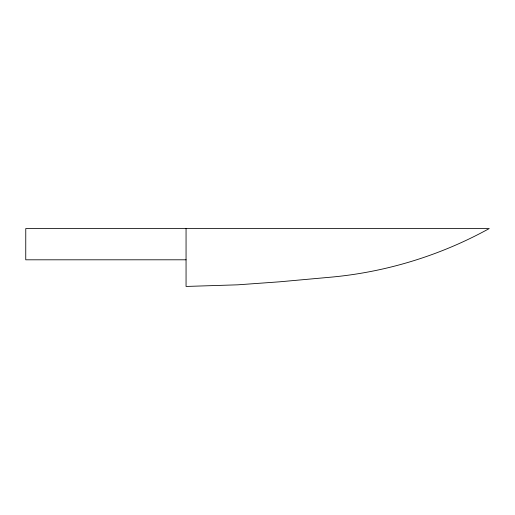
<?xml version="1.0" encoding="UTF-8"?>
<svg xmlns="http://www.w3.org/2000/svg" width="515" height="515" viewBox="0 0 515 515"><rect width="100%" height="100%" fill="white"/><g stroke="black" fill="none" stroke-linecap="round" stroke-linejoin="round"><path stroke-width="0.77" d="M186.057 259.798L25.75 259.811L25.769 228.551L489.25 228.551C440.28 255.588 385.684 272.281 329.973 277.25L279.433 281.827L237.776 284.821L186.057 286.449L186.057 228.551"/></g></svg>
